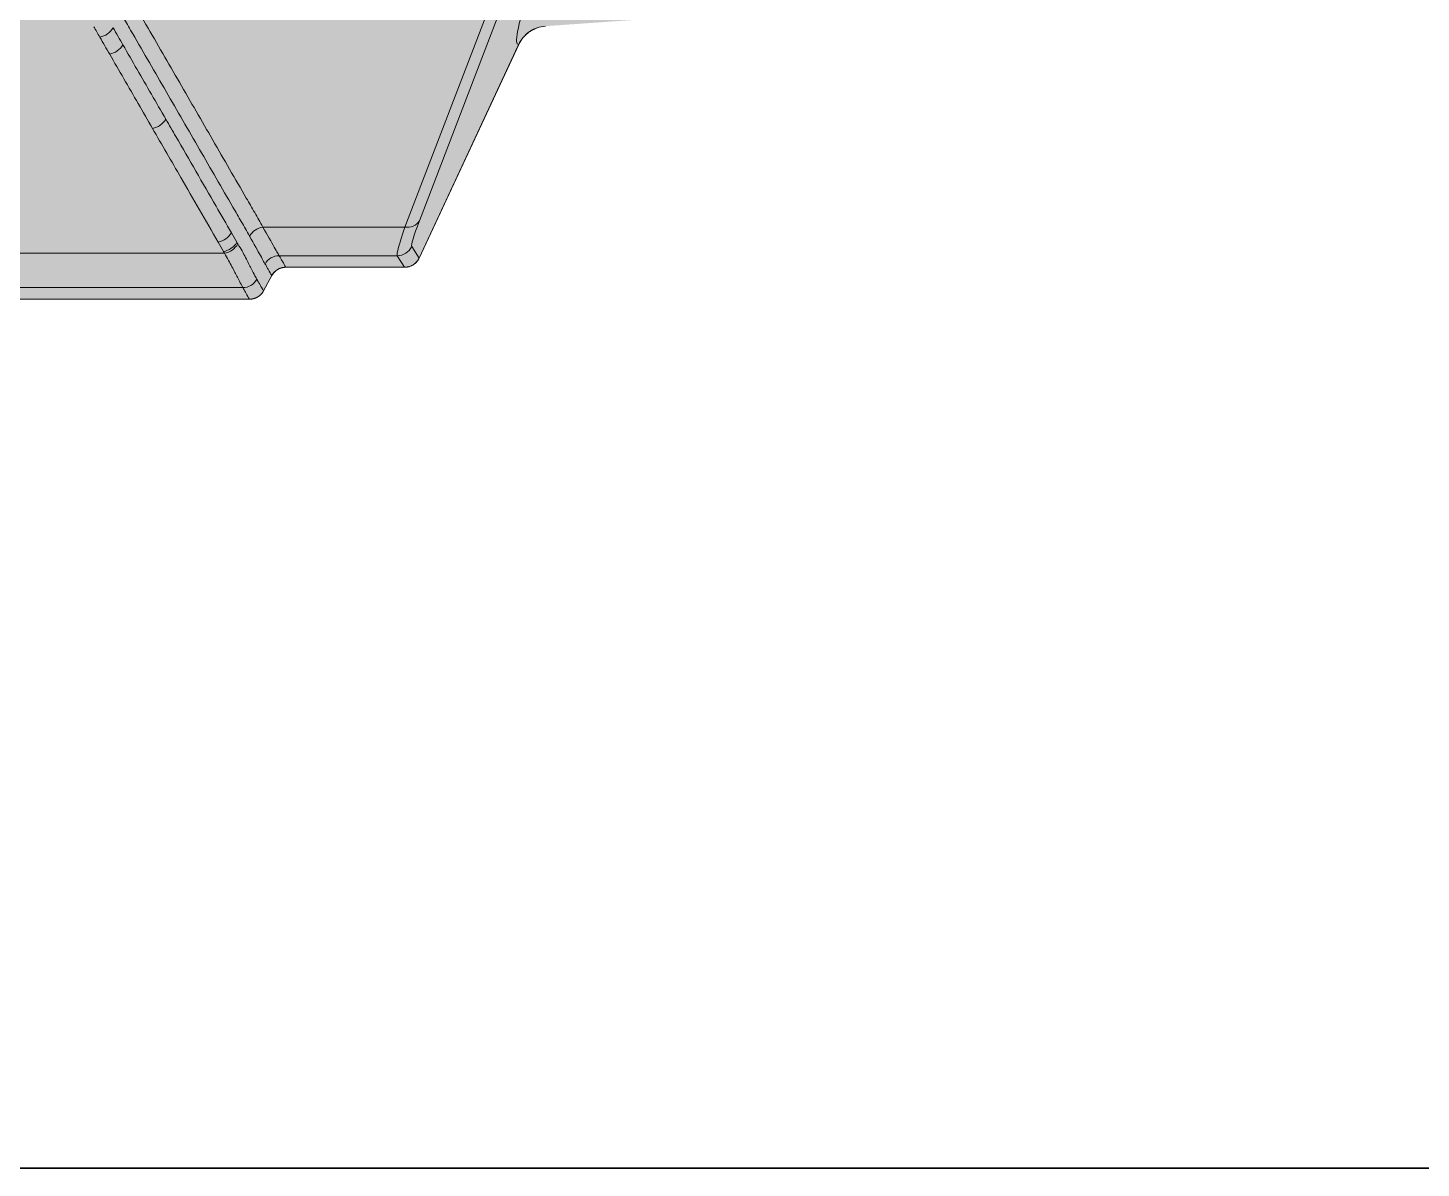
# Model space of a CAD drawing. Header units: millimetres. Extents: x 11482 to 13134, y 681 to 1782.
# Drawn here: x 12861.41 to 12871.12, y 1171.4 to 1179.35 of the extents above; entities that cross this region are included whole.
import ezdxf

# ---------------------------------------------------------------- set-up
doc = ezdxf.new("R2010")
doc.units = ezdxf.units.MM
doc.layers.add('di', color=7, linetype='Continuous')
doc.layers.add('xian', color=250, linetype='Continuous')

# ---------------------------------------------------------------- blocks, each defined once
blk = doc.blocks.new('1-2')
at = {"layer": 'di', "lineweight": 0, "true_color": 0xffffff}
h = blk.add_hatch(color=7, dxfattribs=at)
h.dxf.hatch_style = 1
h.paths.add_polyline_path([(2995.795, 1630.523), (2995.725, 1630.532), (2995.646, 1630.553), (2995.581, 1630.58), (2995.531, 1630.607), (2995.483, 1630.64), (2995.454, 1630.663), (2995.424, 1630.691), (2995.389, 1630.729), (2995.359, 1630.767), (2995.329, 1630.811), (2995.304, 1630.861), (2993.477, 1634.784), (2993.452, 1634.824), (2993.437, 1634.844), (2993.423, 1634.859), (2993.41, 1634.872), (2993.4, 1634.882), (2993.379, 1634.898), (2993.351, 1634.915), (2993.337, 1634.923), (2993.316, 1634.932), (2993.302, 1634.937), (2993.28, 1634.943), (2993.258, 1634.948), (2993.239, 1634.95), (2993.22, 1634.951), (2993.21, 1634.951), (2990.998, 1634.951), (2991.009, 1634.951), (2990.973, 1634.956), (2990.938, 1634.965), (2990.9, 1634.981), (2990.867, 1635), (2990.839, 1635.021), (2990.812, 1635.047), (2990.786, 1635.079), (2990.772, 1635.105), (2990.62, 1635.385), (2990.604, 1635.411), (2990.597, 1635.421), (2990.591, 1635.429), (2990.585, 1635.435), (2990.577, 1635.445), (2990.566, 1635.456), (2990.556, 1635.466), (2990.545, 1635.475), (2990.536, 1635.481), (2990.523, 1635.49), (2990.513, 1635.497), (2990.493, 1635.508), (2990.485, 1635.512), (2990.469, 1635.518), (2990.46, 1635.522), (2990.447, 1635.526), (2990.438, 1635.528), (2990.426, 1635.531), (2990.417, 1635.533), (2990.404, 1635.535), (2990.394, 1635.537), (2990.377, 1635.538), (2990.362, 1635.538), (2983.24, 1635.538), (2983.232, 1635.538), (2983.218, 1635.538), (2983.204, 1635.536), (2983.189, 1635.534), (2983.17, 1635.53), (2983.155, 1635.526), (2983.143, 1635.522), (2983.128, 1635.516), (2983.111, 1635.508), (2983.097, 1635.501), (2983.083, 1635.492), (2983.07, 1635.483), (2983.053, 1635.47), (2983.039, 1635.458), (2983.024, 1635.443), (2983.013, 1635.43), (2983.004, 1635.418), (2982.988, 1635.395), (2982.985, 1635.39), (2982.975, 1635.373), (2982.951, 1635.342), (2982.924, 1635.316), (2982.894, 1635.293), (2982.86, 1635.274), (2982.824, 1635.259), (2982.789, 1635.25), (2982.753, 1635.245), (2982.732, 1635.245), (2976.428, 1635.245), (2976.411, 1635.244), (2976.407, 1635.244), (2976.401, 1635.244), (2976.395, 1635.243), (2976.389, 1635.242), (2976.383, 1635.241), (2976.376, 1635.24), (2976.367, 1635.238), (2976.359, 1635.237), (2976.352, 1635.235), (2976.346, 1635.233), (2976.338, 1635.231), (2976.331, 1635.228), (2976.323, 1635.225), (2976.317, 1635.223), (2976.312, 1635.221), (2976.306, 1635.218), (2976.299, 1635.215), (2976.294, 1635.212), (2976.288, 1635.209), (2976.282, 1635.205), (2975.47, 1634.736), (2975.463, 1634.732), (2975.455, 1634.727), (2975.445, 1634.72), (2975.436, 1634.714), (2975.428, 1634.707), (2975.421, 1634.701), (2975.41, 1634.691), (2975.398, 1634.679), (2975.385, 1634.663), (2975.371, 1634.643), (2975.173, 1634.3), (2975.162, 1634.282), (2975.153, 1634.266), (2975.143, 1634.249), (2975.132, 1634.23), (2975.122, 1634.213), (2975.11, 1634.192), (2975.095, 1634.166), (2975.082, 1634.144), (2975.063, 1634.11), (2975.037, 1634.071), (2975.011, 1634.039), (2974.982, 1634.005), (2974.948, 1633.971), (2974.916, 1633.942), (2974.88, 1633.913), (2974.844, 1633.889), (2974.808, 1633.867), (2974.773, 1633.849), (2974.736, 1633.832), (2974.698, 1633.817), (2974.657, 1633.804), (2974.616, 1633.794), (2974.577, 1633.786), (2974.539, 1633.781), (2974.496, 1633.778), (2974.463, 1633.777), (2959.549, 1633.777), (2959.497, 1633.781), (2959.454, 1633.787), (2959.409, 1633.796), (2959.389, 1633.801), (2959.363, 1633.809), (2959.321, 1633.824), (2959.278, 1633.842), (2959.226, 1633.867), (2959.204, 1633.881), (2959.179, 1633.897), (2959.146, 1633.921), (2959.112, 1633.948), (2959.081, 1633.976), (2959.053, 1634.005), (2959.023, 1634.039), (2958.993, 1634.079), (2958.972, 1634.112), (2958.807, 1634.396), (2958.727, 1634.535), (2958.715, 1634.555), (2958.702, 1634.578), (2958.693, 1634.594), (2958.683, 1634.612), (2958.672, 1634.63), (2958.666, 1634.64), (2958.66, 1634.649), (2958.653, 1634.659), (2958.647, 1634.666), (2958.639, 1634.676), (2958.631, 1634.684), (2958.624, 1634.692), (2958.615, 1634.7), (2958.603, 1634.71), (2958.592, 1634.719), (2958.583, 1634.725), (2958.565, 1634.736), (2957.753, 1635.205), (2957.75, 1635.208), (2957.745, 1635.21), (2957.74, 1635.213), (2957.734, 1635.216), (2957.73, 1635.218), (2957.726, 1635.22), (2957.72, 1635.222), (2957.715, 1635.224), (2957.709, 1635.226), (2957.702, 1635.229), (2957.695, 1635.231), (2957.689, 1635.233), (2957.685, 1635.234), (2957.679, 1635.236), (2957.673, 1635.237), (2957.666, 1635.239), (2957.658, 1635.24), (2957.648, 1635.242), (2957.64, 1635.243), (2957.633, 1635.244), (2957.625, 1635.244), (2957.616, 1635.245), (2957.607, 1635.245), (2951.296, 1635.244), (2951.26, 1635.248), (2951.225, 1635.255), (2951.19, 1635.267), (2951.156, 1635.284), (2951.123, 1635.306), (2951.094, 1635.332), (2951.072, 1635.356), (2951.052, 1635.386), (2951.041, 1635.404), (2951.032, 1635.417), (2951.024, 1635.428), (2951.011, 1635.443), (2950.999, 1635.456), (2950.986, 1635.467), (2950.975, 1635.476), (2950.965, 1635.484), (2950.952, 1635.492), (2950.941, 1635.499), (2950.927, 1635.507), (2950.916, 1635.512), (2950.907, 1635.516), (2950.895, 1635.521), (2950.883, 1635.525), (2950.873, 1635.528), (2950.856, 1635.532), (2950.845, 1635.534), (2950.835, 1635.536), (2950.822, 1635.537), (2950.808, 1635.538), (2950.795, 1635.538), (2943.673, 1635.538), (2943.664, 1635.538), (2943.66, 1635.538), (2943.655, 1635.538), (2943.651, 1635.538), (2943.647, 1635.537), (2943.642, 1635.537), (2943.638, 1635.536), (2943.634, 1635.536), (2943.629, 1635.535), (2943.625, 1635.534), (2943.621, 1635.534), (2943.617, 1635.533), (2943.612, 1635.532), (2943.608, 1635.531), (2943.604, 1635.53), (2943.6, 1635.529), (2943.597, 1635.528), (2943.593, 1635.527), (2943.59, 1635.526), (2943.585, 1635.525), (2943.581, 1635.524), (2943.575, 1635.522), (2943.571, 1635.52), (2943.566, 1635.518), (2943.561, 1635.516), (2943.558, 1635.515), (2943.555, 1635.514), (2943.552, 1635.512), (2943.549, 1635.511), (2943.546, 1635.51), (2943.543, 1635.508), (2943.54, 1635.506), (2943.536, 1635.505), (2943.533, 1635.503), (2943.53, 1635.501), (2943.526, 1635.499), (2943.523, 1635.498), (2943.52, 1635.495), (2943.516, 1635.493), (2943.513, 1635.491), (2943.51, 1635.489), (2943.507, 1635.487), (2943.504, 1635.485), (2943.5, 1635.482), (2943.497, 1635.48), (2943.494, 1635.477), (2943.49, 1635.474), (2943.487, 1635.472), (2943.484, 1635.47), (2943.481, 1635.467), (2943.478, 1635.465), (2943.475, 1635.462), (2943.471, 1635.458), (2943.467, 1635.454), (2943.465, 1635.452), (2943.463, 1635.45), (2943.461, 1635.448), (2943.458, 1635.445), (2943.455, 1635.442), (2943.453, 1635.439), (2943.452, 1635.438), (2943.45, 1635.436), (2943.448, 1635.433), (2943.445, 1635.43), (2943.443, 1635.427), (2943.441, 1635.425), (2943.439, 1635.422), (2943.437, 1635.419), (2943.435, 1635.416), (2943.433, 1635.414), (2943.431, 1635.412), (2943.43, 1635.409), (2943.428, 1635.406), (2943.427, 1635.404), (2943.425, 1635.402), (2943.424, 1635.401), (2943.423, 1635.399), (2943.422, 1635.397), (2943.421, 1635.396), (2943.42, 1635.394), (2943.419, 1635.392), (2943.418, 1635.39), (2943.417, 1635.388), (2943.416, 1635.386), (2943.415, 1635.385), (2943.253, 1635.086), (2943.226, 1635.05), (2943.199, 1635.023), (2943.163, 1634.996), (2943.143, 1634.986), (2943.124, 1634.976), (2943.091, 1634.964), (2943.058, 1634.956), (2943.024, 1634.951), (2943.006, 1634.951), (2940.825, 1634.951), (2940.805, 1634.951), (2940.798, 1634.95), (2940.791, 1634.949), (2940.784, 1634.949), (2940.778, 1634.948), (2940.77, 1634.946), (2940.76, 1634.944), (2940.751, 1634.942), (2940.744, 1634.94), (2940.736, 1634.937), (2940.725, 1634.934), (2940.715, 1634.93), (2940.706, 1634.926), (2940.699, 1634.923), (2940.692, 1634.919), (2940.683, 1634.915), (2940.677, 1634.911), (2940.668, 1634.906), (2940.66, 1634.9), (2940.652, 1634.895), (2940.644, 1634.889), (2940.638, 1634.884), (2940.632, 1634.879), (2940.627, 1634.874), (2940.621, 1634.869), (2940.616, 1634.864), (2940.61, 1634.858), (2940.604, 1634.851), (2940.599, 1634.845), (2940.595, 1634.839), (2940.589, 1634.832), (2940.584, 1634.824), (2940.579, 1634.817), (2940.571, 1634.805), (2940.566, 1634.794), (2940.56, 1634.782), (2938.746, 1630.893), (2938.736, 1630.871), (2938.722, 1630.841), (2938.7, 1630.802), (2938.677, 1630.768), (2938.652, 1630.736), (2938.625, 1630.705), (2938.597, 1630.677), (2938.569, 1630.653), (2938.537, 1630.629), (2938.502, 1630.606), (2938.467, 1630.586), (2938.428, 1630.569), (2938.39, 1630.554), (2938.354, 1630.543), (2938.315, 1630.533), (2938.278, 1630.527), (2938.248, 1630.524), (2928.965, 1629.875), (2928.964, 1629.875), (2928.961, 1629.874), (2928.957, 1629.873), (2928.953, 1629.872), (2928.95, 1629.87), (2928.947, 1629.869), (2928.943, 1629.867), (2928.94, 1629.865), (2928.937, 1629.863), (2928.935, 1629.861), (2928.933, 1629.859), (2928.93, 1629.857), (2928.927, 1629.853), (2928.925, 1629.851), (2928.923, 1629.848), (2928.922, 1629.845), (2928.92, 1629.842), (2928.918, 1629.836), (2928.917, 1629.833), (2928.916, 1629.83), (2928.915, 1629.826), (2928.915, 1629.822), (2928.914, 1629.817), (2928.914, 1629.236), (2927.742, 1629.236), (2927.742, 1629.729), (2927.742, 1629.73), (2927.742, 1629.732), (2927.741, 1629.734), (2927.741, 1629.737), (2927.741, 1629.739), (2927.74, 1629.741), (2927.74, 1629.743), (2927.739, 1629.744), (2927.739, 1629.745), (2927.738, 1629.747), (2927.737, 1629.749), (2927.737, 1629.751), (2927.735, 1629.754), (2927.734, 1629.755), (2927.734, 1629.757), (2927.733, 1629.758), (2927.732, 1629.76), (2927.73, 1629.762), (2927.729, 1629.764), (2927.727, 1629.765), (2927.726, 1629.766), (2927.725, 1629.768), (2927.724, 1629.769), (2927.722, 1629.77), (2927.721, 1629.771), (2927.72, 1629.772), (2927.719, 1629.773), (2927.717, 1629.775), (2927.715, 1629.775), (2927.714, 1629.777), (2927.712, 1629.777), (2927.711, 1629.778), (2927.71, 1629.779), (2927.708, 1629.78), (2927.707, 1629.78), (2927.706, 1629.78), (2927.705, 1629.781), (2927.703, 1629.782), (2927.702, 1629.782), (2927.7, 1629.783), (2927.698, 1629.783), (2927.696, 1629.784), (2927.694, 1629.784), (2927.692, 1629.784), (2927.69, 1629.785), (2927.688, 1629.785), (2927.685, 1629.785), (2927.683, 1629.785), (2927.679, 1629.785), (2924.225, 1629.543), (2924.225, 1609.877), (2927.679, 1609.635), (2927.688, 1609.635), (2927.695, 1609.636), (2927.7, 1609.638), (2927.707, 1609.64), (2927.714, 1609.644), (2927.719, 1609.647), (2927.725, 1609.652), (2927.729, 1609.657), (2927.733, 1609.662), (2927.736, 1609.667), (2927.739, 1609.674), (2927.74, 1609.68), (2927.742, 1609.688), (2927.742, 1609.694), (2927.742, 1610.184), (2928.914, 1610.184), (2928.914, 1609.604), (2928.968, 1609.546), (2929.034, 1609.535), (2929.066, 1609.528), (2929.126, 1609.509), (2929.186, 1609.482), (2929.249, 1609.443), (2929.301, 1609.403), (2929.35, 1609.354), (2929.379, 1609.319), (2929.407, 1609.28), (2929.436, 1609.228), (2929.458, 1609.181), (2929.473, 1609.138), (2929.484, 1609.099), (2929.492, 1609.059), (2929.498, 1609.015), (2929.503, 1608.997), (2929.83, 1608.294), (2928.768, 1607.799), (2928.505, 1608.362), (2928.423, 1608.388), (2925.402, 1606.674), (2929.31, 1598.294), (2932.453, 1599.755), (2932.459, 1599.758), (2932.462, 1599.76), (2932.465, 1599.762), (2932.468, 1599.765), (2932.471, 1599.767), (2932.474, 1599.771), (2932.477, 1599.775), (2932.479, 1599.777), (2932.48, 1599.78), (2932.482, 1599.784), (2932.484, 1599.787), (2932.485, 1599.79), (2932.486, 1599.794), (2932.486, 1599.797), (2932.487, 1599.801), (2932.487, 1599.804), (2932.488, 1599.808), (2932.487, 1599.813), (2932.487, 1599.816), (2932.487, 1599.819), (2932.486, 1599.823), (2932.485, 1599.826), (2932.484, 1599.828), (2932.483, 1599.831), (2932.482, 1599.833), (2932.335, 1600.148), (2933.398, 1600.644), (2933.51, 1600.402), (2933.521, 1600.379), (2933.534, 1600.352), (2933.542, 1600.334), (2933.558, 1600.3), (2933.558, 1600.299), (2933.56, 1600.297), (2933.563, 1600.292), (2933.567, 1600.287), (2933.573, 1600.28), (2933.578, 1600.277), (2933.583, 1600.273), (2933.589, 1600.271), (2933.595, 1600.269), (2933.601, 1600.267), (2933.606, 1600.267), (2933.613, 1600.267), (2933.617, 1600.267), (2933.621, 1600.268), (2933.625, 1600.268), (2933.629, 1600.269), (2933.634, 1600.271), (2933.848, 1600.362), (2934.525, 1600.642), (2935.19, 1600.906), (2935.851, 1601.155), (2936.686, 1601.446), (2937.481, 1601.695), (2938.08, 1601.859), (2938.818, 1602.028), (2938.939, 1602.052), (2939.054, 1602.073), (2939.186, 1602.096), (2939.364, 1602.124), (2939.512, 1602.144), (2939.65, 1602.162), (2939.776, 1602.176), (2939.898, 1602.187), (2940.025, 1602.197), (2940.108, 1602.202), (2940.201, 1602.207), (2940.232, 1602.207), (2940.268, 1602.208), (2940.302, 1602.202), (2940.335, 1602.197), (2940.376, 1602.188), (2940.409, 1602.178), (2940.444, 1602.165), (2940.5, 1602.14), (2940.55, 1602.11), (2940.583, 1602.086), (2940.619, 1602.056), (2940.647, 1602.029), (2940.684, 1601.988), (2940.757, 1601.869), (2940.833, 1601.706), (2940.841, 1601.691), (2940.848, 1601.678), (2940.858, 1601.663), (2940.865, 1601.653), (2940.876, 1601.64), (2940.883, 1601.632), (2940.895, 1601.62), (2940.906, 1601.609), (2940.917, 1601.6), (2940.927, 1601.593), (2940.937, 1601.586), (2940.954, 1601.575), (2940.967, 1601.569), (2940.979, 1601.563), (2940.991, 1601.558), (2941.005, 1601.553), (2941.016, 1601.549), (2941.036, 1601.544), (2941.049, 1601.541), (2941.07, 1601.538), (2941.1, 1601.539), (2946.987, 1601.539), (2947.021, 1601.539), (2947.044, 1601.543), (2947.067, 1601.548), (2947.093, 1601.557), (2947.116, 1601.567), (2947.135, 1601.577), (2947.159, 1601.593), (2947.177, 1601.607), (2947.199, 1601.628), (2947.217, 1601.649), (2947.229, 1601.665), (2947.239, 1601.681), (2947.25, 1601.701), (2947.257, 1601.716), (2947.353, 1601.946), (2947.379, 1601.993), (2947.408, 1602.031), (2947.447, 1602.066), (2947.492, 1602.094), (2947.536, 1602.112), (2947.58, 1602.121), (2947.623, 1602.124), (2948.888, 1602.124), (2948.945, 1602.12), (2948.99, 1602.106), (2949.042, 1602.08), (2949.081, 1602.052), (2949.117, 1602.014), (2949.136, 1601.988), (2949.334, 1601.674), (2949.353, 1601.647), (2949.368, 1601.629), (2949.387, 1601.611), (2949.405, 1601.597), (2949.433, 1601.578), (2949.456, 1601.563), (2949.501, 1601.548), (2949.524, 1601.543), (2949.548, 1601.539), (2949.582, 1601.537), (2958.394, 1601.539), (2958.423, 1601.543), (2958.461, 1601.554), (2958.484, 1601.563), (2958.507, 1601.575), (2958.52, 1601.582), (2958.82, 1601.774), (2958.833, 1601.785), (2958.853, 1601.804), (2958.869, 1601.824), (2958.884, 1601.844), (2958.896, 1601.864), (2958.904, 1601.879), (2959.338, 1602.796), (2959.368, 1602.854), (2959.391, 1602.892), (2959.416, 1602.929), (2959.444, 1602.966), (2959.475, 1603.003), (2959.51, 1603.041), (2959.545, 1603.073), (2959.582, 1603.105), (2959.625, 1603.138), (2959.667, 1603.165), (2959.705, 1603.188), (2959.748, 1603.21), (2959.798, 1603.233), (2959.848, 1603.251), (2959.901, 1603.267), (2959.955, 1603.28), (2960, 1603.288), (2960.058, 1603.296), (2960.132, 1603.298), (2973.909, 1603.298), (2973.97, 1603.295), (2974.031, 1603.288), (2974.094, 1603.275), (2974.128, 1603.266), (2974.162, 1603.256), (2974.209, 1603.24), (2974.258, 1603.219), (2974.302, 1603.197), (2974.348, 1603.171), (2974.399, 1603.137), (2974.435, 1603.11), (2974.466, 1603.085), (2974.494, 1603.06), (2974.521, 1603.034), (2974.545, 1603.008), (2974.574, 1602.974), (2974.597, 1602.944), (2974.628, 1602.901), (2974.656, 1602.854), (2974.686, 1602.796), (2975.12, 1601.879), (2975.128, 1601.863), (2975.144, 1601.838), (2975.158, 1601.82), (2975.174, 1601.801), (2975.196, 1601.781), (2975.212, 1601.768), (2975.229, 1601.757), (2975.52, 1601.573), (2975.541, 1601.563), (2975.563, 1601.554), (2975.579, 1601.549), (2975.6, 1601.543), (2975.627, 1601.539), (2975.644, 1601.538), (2975.661, 1601.537), (2984.441, 1601.537), (2984.465, 1601.538), (2984.474, 1601.539), (2984.487, 1601.541), (2984.494, 1601.542), (2984.502, 1601.543), (2984.508, 1601.545), (2984.515, 1601.546), (2984.522, 1601.549), (2984.531, 1601.551), (2984.542, 1601.555), (2984.549, 1601.557), (2984.556, 1601.56), (2984.564, 1601.564), (2984.581, 1601.573), (2984.593, 1601.579), (2984.604, 1601.587), (2984.618, 1601.596), (2984.631, 1601.606), (2984.639, 1601.613), (2984.646, 1601.62), (2984.655, 1601.629), (2984.664, 1601.64), (2984.674, 1601.652), (2984.689, 1601.674), (2984.887, 1601.988), (2984.922, 1602.033), (2984.954, 1602.063), (2984.99, 1602.086), (2985.022, 1602.102), (2985.058, 1602.115), (2985.098, 1602.122), (2985.134, 1602.124), (2986.413, 1602.127), (2986.442, 1602.123), (2986.467, 1602.119), (2986.511, 1602.108), (2986.553, 1602.089), (2986.592, 1602.063), (2986.63, 1602.028), (2986.656, 1601.993), (2986.676, 1601.958), (2986.778, 1601.716), (2986.798, 1601.677), (2986.822, 1601.644), (2986.851, 1601.613), (2986.875, 1601.594), (2986.908, 1601.573), (2986.93, 1601.562), (2986.963, 1601.55), (2986.994, 1601.542), (2987.025, 1601.538), (2987.048, 1601.537), (2992.936, 1601.537), (2992.959, 1601.538), (2992.97, 1601.539), (2992.983, 1601.541), (2992.998, 1601.544), (2993.013, 1601.547), (2993.028, 1601.552), (2993.04, 1601.556), (2993.058, 1601.563), (2993.07, 1601.569), (2993.082, 1601.576), (2993.093, 1601.583), (2993.103, 1601.589), (2993.113, 1601.597), (2993.122, 1601.603), (2993.128, 1601.608), (2993.138, 1601.618), (2993.143, 1601.622), (2993.15, 1601.63), (2993.156, 1601.637), (2993.161, 1601.643), (2993.167, 1601.65), (2993.177, 1601.663), (2993.183, 1601.672), (2993.188, 1601.681), (2993.194, 1601.69), (2993.198, 1601.699), (2993.202, 1601.706), (2993.263, 1601.838), (2993.284, 1601.883), (2993.305, 1601.921), (2993.325, 1601.951), (2993.355, 1601.992), (2993.368, 1602.003), (2993.386, 1602.028), (2993.417, 1602.058), (2993.447, 1602.083), (2993.476, 1602.104), (2993.505, 1602.123), (2993.535, 1602.139), (2993.576, 1602.159), (2993.622, 1602.177), (2993.669, 1602.191), (2993.711, 1602.199), (2993.749, 1602.204), (2993.786, 1602.207), (2993.822, 1602.208), (2993.923, 1602.203), (2994.29, 1602.172), (2994.636, 1602.129), (2994.996, 1602.07), (2995.525, 1601.963), (2996.112, 1601.818), (2996.74, 1601.639), (2997.484, 1601.401), (2998.588, 1601.005), (2999.207, 1600.764), (3000.423, 1600.267), (3000.428, 1600.267), (3000.441, 1600.269), (3000.453, 1600.274), (3000.462, 1600.28), (3000.469, 1600.287), (3000.474, 1600.294), (3000.477, 1600.3), (3000.637, 1600.644), (3001.7, 1600.148), (3001.548, 1599.823), (3001.548, 1599.803), (3001.55, 1599.79), (3001.557, 1599.776), (3001.563, 1599.769), (3001.581, 1599.755), (3004.725, 1598.294), (3008.633, 1606.674), (3005.612, 1608.388), (3005.53, 1608.362), (3005.267, 1607.799), (3004.205, 1608.294), (3004.518, 1608.966), (3004.537, 1609.015), (3004.543, 1609.059), (3004.552, 1609.1), (3004.564, 1609.144), (3004.581, 1609.189), (3004.6, 1609.23), (3004.626, 1609.276), (3004.65, 1609.31), (3004.68, 1609.348), (3004.716, 1609.386), (3004.757, 1609.421), (3004.797, 1609.45), (3004.842, 1609.477), (3004.882, 1609.497), (3004.933, 1609.517), (3004.982, 1609.531), (3005.029, 1609.541), (3005.068, 1609.545), (3005.121, 1609.604), (3005.121, 1610.184), (3006.293, 1610.184), (3006.293, 1609.687), (3006.294, 1609.682), (3006.298, 1609.67), (3006.303, 1609.661), (3006.312, 1609.651), (3006.328, 1609.64), (3006.356, 1609.635), (3009.81, 1609.877), (3009.81, 1629.543), (3006.356, 1629.784), (3006.342, 1629.784), (3006.325, 1629.779), (3006.314, 1629.771), (3006.304, 1629.761), (3006.297, 1629.748), (3006.294, 1629.737), (3006.293, 1629.726), (3006.293, 1629.236), (3005.121, 1629.236), (3005.12, 1629.824), (3005.119, 1629.829), (3005.117, 1629.838), (3005.114, 1629.844), (3005.109, 1629.851), (3005.101, 1629.86), (3005.09, 1629.868), (3005.08, 1629.872), (3005.066, 1629.875)])
at = {"layer": 'di', "color": 18, "lineweight": 0, "true_color": 0x000000}
for p, q in [((2943.263, 1635.104), (2943.415, 1635.385)), ((2943.415, 1635.385), (2943.416, 1635.386)), ((2943.416, 1635.386), (2943.417, 1635.388)), ((2943.417, 1635.388), (2943.418, 1635.39)), ((2943.418, 1635.39), (2943.419, 1635.392)), ((2943.419, 1635.392), (2943.42, 1635.394)), ((2943.42, 1635.394), (2943.421, 1635.396)), ((2943.421, 1635.396), (2943.422, 1635.397)), ((2943.422, 1635.397), (2943.423, 1635.399)), ((2943.423, 1635.399), (2943.424, 1635.401)), ((2943.424, 1635.401), (2943.425, 1635.402)), ((2943.425, 1635.402), (2943.427, 1635.404)), ((2943.427, 1635.404), (2943.428, 1635.406)), ((2943.428, 1635.406), (2943.43, 1635.409)), ((2943.43, 1635.409), (2943.431, 1635.412)), ((2943.431, 1635.412), (2943.433, 1635.414)), ((2943.433, 1635.414), (2943.435, 1635.416)), ((2943.435, 1635.416), (2943.437, 1635.419)), ((2943.437, 1635.419), (2943.439, 1635.422)), ((2943.439, 1635.422), (2943.441, 1635.425)), ((2943.441, 1635.425), (2943.443, 1635.427)), ((2943.443, 1635.427), (2943.445, 1635.43)), ((2943.445, 1635.43), (2943.448, 1635.433)), ((2943.448, 1635.433), (2943.45, 1635.436)), ((2943.45, 1635.436), (2943.452, 1635.438)), ((2943.452, 1635.438), (2943.453, 1635.439)), ((2943.453, 1635.439), (2943.455, 1635.442)), ((2943.455, 1635.442), (2943.458, 1635.445)), ((2943.458, 1635.445), (2943.461, 1635.448)), ((2943.461, 1635.448), (2943.463, 1635.45)), ((2943.463, 1635.45), (2943.465, 1635.452)), ((2943.465, 1635.452), (2943.467, 1635.454)), ((2943.467, 1635.454), (2943.471, 1635.458)), ((2943.471, 1635.458), (2943.475, 1635.462)), ((2943.475, 1635.462), (2943.478, 1635.465)), ((2943.478, 1635.465), (2943.481, 1635.467)), ((2943.481, 1635.467), (2943.484, 1635.47)), ((2943.484, 1635.47), (2943.487, 1635.472)), ((2943.487, 1635.472), (2943.49, 1635.474)), ((2943.49, 1635.474), (2943.494, 1635.477)), ((2943.494, 1635.477), (2943.497, 1635.48)), ((2943.497, 1635.48), (2943.5, 1635.482)), ((2943.5, 1635.482), (2943.504, 1635.485)), ((2943.504, 1635.485), (2943.507, 1635.487)), ((2943.507, 1635.487), (2943.51, 1635.489)), ((2943.51, 1635.489), (2943.513, 1635.491)), ((2943.513, 1635.491), (2943.516, 1635.493)), ((2943.516, 1635.493), (2943.52, 1635.495)), ((2943.52, 1635.495), (2943.523, 1635.498)), ((2943.523, 1635.498), (2943.526, 1635.499)), ((2943.526, 1635.499), (2943.53, 1635.501)), ((2943.53, 1635.501), (2943.533, 1635.503)), ((2943.533, 1635.503), (2943.536, 1635.505)), ((2943.536, 1635.505), (2943.54, 1635.506)), ((2943.54, 1635.506), (2943.543, 1635.508)), ((2943.543, 1635.508), (2943.546, 1635.51)), ((2943.546, 1635.51), (2943.549, 1635.511)), ((2943.549, 1635.511), (2943.552, 1635.512)), ((2943.552, 1635.512), (2943.555, 1635.514)), ((2943.555, 1635.514), (2943.558, 1635.515)), ((2943.558, 1635.515), (2943.561, 1635.516)), ((2943.561, 1635.516), (2943.566, 1635.518)), ((2943.566, 1635.518), (2943.571, 1635.52)), ((2943.571, 1635.52), (2943.575, 1635.522)), ((2943.575, 1635.522), (2943.581, 1635.524)), ((2943.581, 1635.524), (2943.585, 1635.525)), ((2943.585, 1635.525), (2943.59, 1635.526)), ((2943.59, 1635.526), (2943.593, 1635.527)), ((2943.593, 1635.527), (2943.597, 1635.528)), ((2943.597, 1635.528), (2943.6, 1635.529)), ((2943.6, 1635.529), (2943.604, 1635.53)), ((2943.604, 1635.53), (2943.608, 1635.531)), ((2943.608, 1635.531), (2943.612, 1635.532)), ((2943.612, 1635.532), (2943.617, 1635.533)), ((2943.617, 1635.533), (2943.621, 1635.534)), ((2943.621, 1635.534), (2943.625, 1635.534)), ((2943.625, 1635.534), (2943.629, 1635.535)), ((2943.629, 1635.535), (2943.634, 1635.536)), ((2943.634, 1635.536), (2943.638, 1635.536)), ((2943.638, 1635.536), (2943.642, 1635.537)), ((2943.642, 1635.537), (2943.647, 1635.537)), ((2943.647, 1635.537), (2943.651, 1635.538)), ((2943.651, 1635.538), (2943.655, 1635.538)), ((2943.655, 1635.538), (2943.66, 1635.538)), ((2943.66, 1635.538), (2943.664, 1635.538)), ((2943.664, 1635.538), (2943.668, 1635.538)), ((2943.668, 1635.538), (2943.673, 1635.538)), ((2943.673, 1635.538), (2950.795, 1635.538)), ((2943.246, 1635.076), (2943.252, 1635.085)), ((2943.252, 1635.085), (2943.263, 1635.104)), ((2940.584, 1634.824), (2940.589, 1634.832)), ((2940.589, 1634.832), (2940.595, 1634.839)), ((2940.595, 1634.839), (2940.599, 1634.845)), ((2940.599, 1634.845), (2940.604, 1634.851)), ((2940.604, 1634.851), (2940.61, 1634.858)), ((2940.61, 1634.858), (2940.616, 1634.864)), ((2940.616, 1634.864), (2940.621, 1634.869)), ((2940.621, 1634.869), (2940.627, 1634.874)), ((2940.627, 1634.874), (2940.632, 1634.879)), ((2940.632, 1634.879), (2940.638, 1634.884)), ((2940.638, 1634.884), (2940.644, 1634.889)), ((2940.644, 1634.889), (2940.652, 1634.895)), ((2940.652, 1634.895), (2940.66, 1634.9)), ((2940.66, 1634.9), (2940.668, 1634.906)), ((2940.668, 1634.906), (2940.677, 1634.911)), ((2940.677, 1634.911), (2940.683, 1634.915)), ((2940.683, 1634.915), (2940.692, 1634.919)), ((2940.692, 1634.919), (2940.699, 1634.923)), ((2940.699, 1634.923), (2940.706, 1634.926)), ((2940.706, 1634.926), (2940.715, 1634.93)), ((2940.715, 1634.93), (2940.725, 1634.934)), ((2940.725, 1634.934), (2940.736, 1634.937)), ((2940.736, 1634.937), (2940.744, 1634.94)), ((2940.744, 1634.94), (2940.751, 1634.942)), ((2940.751, 1634.942), (2940.76, 1634.944)), ((2940.76, 1634.944), (2940.77, 1634.946)), ((2940.77, 1634.946), (2940.778, 1634.948)), ((2940.778, 1634.948), (2940.784, 1634.949)), ((2940.784, 1634.949), (2940.791, 1634.949)), ((2940.791, 1634.949), (2940.798, 1634.95)), ((2940.798, 1634.95), (2940.805, 1634.951)), ((2940.805, 1634.951), (2940.825, 1634.951)), ((2940.825, 1634.951), (2943.006, 1634.951)), ((2943.006, 1634.951), (2943.008, 1634.951)), ((2943.008, 1634.951), (2943.01, 1634.951)), ((2943.01, 1634.951), (2943.012, 1634.951)), ((2943.012, 1634.951), (2943.014, 1634.951)), ((2943.014, 1634.951), (2943.016, 1634.952)), ((2943.016, 1634.952), (2943.018, 1634.952)), ((2943.018, 1634.952), (2943.02, 1634.952)), ((2943.02, 1634.952), (2943.021, 1634.952)), ((2943.021, 1634.952), (2943.023, 1634.952)), ((2943.023, 1634.952), (2943.025, 1634.952)), ((2943.025, 1634.952), (2943.027, 1634.952)), ((2943.027, 1634.952), (2943.028, 1634.952)), ((2943.028, 1634.952), (2943.03, 1634.952)), ((2943.03, 1634.952), (2943.032, 1634.953)), ((2943.032, 1634.953), (2943.034, 1634.953)), ((2943.034, 1634.953), (2943.036, 1634.953)), ((2943.036, 1634.953), (2943.038, 1634.953)), ((2943.038, 1634.953), (2943.04, 1634.953)), ((2943.04, 1634.953), (2943.043, 1634.954)), ((2943.043, 1634.954), (2943.045, 1634.954)), ((2943.045, 1634.954), (2943.046, 1634.954)), ((2943.046, 1634.954), (2943.048, 1634.954)), ((2943.048, 1634.954), (2943.05, 1634.955)), ((2943.05, 1634.955), (2943.053, 1634.955)), ((2943.053, 1634.955), (2943.056, 1634.956)), ((2943.056, 1634.956), (2943.06, 1634.956)), ((2943.06, 1634.956), (2943.063, 1634.957)), ((2943.063, 1634.957), (2943.066, 1634.958)), ((2943.066, 1634.958), (2943.069, 1634.958)), ((2943.069, 1634.958), (2943.072, 1634.959)), ((2943.072, 1634.959), (2943.074, 1634.959)), ((2943.074, 1634.959), (2943.076, 1634.96)), ((2943.076, 1634.96), (2943.079, 1634.961)), ((2943.079, 1634.961), (2943.08, 1634.961)), ((2943.08, 1634.961), (2943.083, 1634.962)), ((2943.083, 1634.962), (2943.085, 1634.962)), ((2943.085, 1634.962), (2943.088, 1634.963)), ((2943.088, 1634.963), (2943.09, 1634.964)), ((2943.09, 1634.964), (2943.092, 1634.964)), ((2943.092, 1634.964), (2943.094, 1634.965)), ((2943.094, 1634.965), (2943.096, 1634.966)), ((2943.096, 1634.966), (2943.098, 1634.966)), ((2943.098, 1634.966), (2943.101, 1634.967)), ((2943.101, 1634.967), (2943.104, 1634.968)), ((2943.104, 1634.968), (2943.106, 1634.969)), ((2943.106, 1634.969), (2943.109, 1634.97)), ((2943.109, 1634.97), (2943.111, 1634.971)), ((2943.111, 1634.971), (2943.113, 1634.972)), ((2943.113, 1634.972), (2943.115, 1634.972)), ((2943.115, 1634.972), (2943.117, 1634.973)), ((2943.117, 1634.973), (2943.121, 1634.975)), ((2943.121, 1634.975), (2943.127, 1634.977)), ((2943.127, 1634.977), (2943.134, 1634.981)), ((2943.134, 1634.981), (2943.138, 1634.983)), ((2943.138, 1634.983), (2943.143, 1634.986)), ((2943.143, 1634.986), (2943.149, 1634.988)), ((2943.149, 1634.988), (2943.154, 1634.992)), ((2943.154, 1634.992), (2943.159, 1634.994)), ((2943.159, 1634.994), (2943.164, 1634.998)), ((2943.164, 1634.998), (2943.168, 1635.001)), ((2943.168, 1635.001), (2943.18, 1635.009)), ((2943.18, 1635.009), (2943.19, 1635.016)), ((2943.19, 1635.016), (2943.197, 1635.023)), ((2943.197, 1635.023), (2943.207, 1635.032)), ((2943.207, 1635.032), (2943.215, 1635.04)), ((2943.215, 1635.04), (2943.225, 1635.049)), ((2943.225, 1635.049), (2943.234, 1635.061)), ((2943.234, 1635.061), (2943.246, 1635.076)), ((2938.746, 1630.893), (2940.56, 1634.782)), ((2940.56, 1634.782), (2940.566, 1634.794)), ((2940.566, 1634.794), (2940.571, 1634.805)), ((2940.571, 1634.805), (2940.579, 1634.817)), ((2940.579, 1634.817), (2940.584, 1634.824)), ((2938.65, 1630.733), (2938.656, 1630.74)), ((2938.656, 1630.74), (2938.662, 1630.748)), ((2938.662, 1630.748), (2938.668, 1630.756)), ((2938.668, 1630.756), (2938.674, 1630.764)), ((2938.674, 1630.764), (2938.68, 1630.772)), ((2938.68, 1630.772), (2938.684, 1630.779)), ((2938.684, 1630.779), (2938.691, 1630.789)), ((2938.691, 1630.789), (2938.698, 1630.799)), ((2938.698, 1630.799), (2938.703, 1630.808)), ((2938.703, 1630.808), (2938.708, 1630.816)), ((2938.708, 1630.816), (2938.714, 1630.826)), ((2938.714, 1630.826), (2938.718, 1630.834)), ((2938.718, 1630.834), (2938.722, 1630.842)), ((2938.722, 1630.842), (2938.727, 1630.852)), ((2938.727, 1630.852), (2938.731, 1630.861)), ((2938.731, 1630.861), (2938.736, 1630.871)), ((2938.736, 1630.871), (2938.74, 1630.881)), ((2938.74, 1630.881), (2938.746, 1630.893)), ((2938.386, 1630.553), (2938.395, 1630.556)), ((2938.395, 1630.556), (2938.402, 1630.558)), ((2938.402, 1630.558), (2938.414, 1630.563)), ((2938.414, 1630.563), (2938.425, 1630.567)), ((2938.425, 1630.567), (2938.435, 1630.572)), ((2938.435, 1630.572), (2938.444, 1630.576)), ((2938.444, 1630.576), (2938.451, 1630.579)), ((2938.451, 1630.579), (2938.46, 1630.583)), ((2938.46, 1630.583), (2938.467, 1630.587)), ((2938.467, 1630.587), (2938.473, 1630.59)), ((2938.473, 1630.59), (2938.481, 1630.594)), ((2938.481, 1630.594), (2938.488, 1630.598)), ((2938.488, 1630.598), (2938.494, 1630.602)), ((2938.494, 1630.602), (2938.501, 1630.606)), ((2938.501, 1630.606), (2938.508, 1630.61)), ((2938.508, 1630.61), (2938.515, 1630.614)), ((2938.515, 1630.614), (2938.524, 1630.62)), ((2938.524, 1630.62), (2938.531, 1630.625)), ((2938.531, 1630.625), (2938.537, 1630.629)), ((2938.537, 1630.629), (2938.544, 1630.634)), ((2938.544, 1630.634), (2938.55, 1630.639)), ((2938.55, 1630.639), (2938.559, 1630.645)), ((2938.559, 1630.645), (2938.566, 1630.651)), ((2938.566, 1630.651), (2938.572, 1630.656)), ((2938.572, 1630.656), (2938.579, 1630.661)), ((2938.579, 1630.661), (2938.586, 1630.668)), ((2938.586, 1630.668), (2938.595, 1630.675)), ((2938.595, 1630.675), (2938.6, 1630.681)), ((2938.6, 1630.681), (2938.608, 1630.688)), ((2938.608, 1630.688), (2938.614, 1630.694)), ((2938.614, 1630.694), (2938.62, 1630.7)), ((2938.62, 1630.7), (2938.626, 1630.707)), ((2938.626, 1630.707), (2938.634, 1630.715)), ((2938.634, 1630.715), (2938.642, 1630.724)), ((2938.642, 1630.724), (2938.65, 1630.733))]:
    blk.add_line(p, q, dxfattribs=at)
at = {"layer": 'xian', "color": 18, "lineweight": 0, "true_color": 0x000000}
for p, q in [((2943.415, 1635.385), (2943.263, 1635.105)), ((2943.673, 1635.538), (2950.795, 1635.538)), ((2943.796, 1635.325), (2950.918, 1635.325)), ((2940.825, 1634.951), (2940.96, 1634.739)), ((2940.825, 1634.951), (2943.006, 1634.951)), ((2943.006, 1634.951), (2943.006, 1634.951)), ((2938.731, 1630.861), (2940.56, 1634.782)), ((2940.695, 1634.57), (2940.56, 1634.782)), ((2940.96, 1634.739), (2943.129, 1634.739)), ((2951.255, 1634.693), (2944.13, 1634.693)), ((2938.922, 1629.844), (2940.553, 1634.097)), ((2940.819, 1634.213), (2939.187, 1629.961)), ((2943.427, 1634.213), (2940.819, 1634.213))]:
    blk.add_line(p, q, dxfattribs=at)
for centre, radius, start, end in [((2943.006, 1635.245), 0.294, 270.0961, 331.4605), ((2943.797, 1635.031), 0.294, 90.1402, 151.5786), ((2943.128, 1635.033), 0.294, 270.1811, 331.6851), ((2940.961, 1634.446), 0.294, 90.1076, 154.8924), ((2944.198, 1634.337), 0.363, 100.7932, 149.1052), ((2944.216, 1634.306), 0.363, 100.7911, 149.0961), ((2943.368, 1634.566), 0.358, 279.5141, 328.2206), ((2944.315, 1634.133), 0.362, 100.6862, 149.1041), ((2940.77, 1633.964), 0.254, 78.9108, 148.4698), ((2945.519, 1632.047), 0.362, 100.7512, 149.2044), ((2946.307, 1630.682), 0.362, 100.7156, 149.1793), ((2946.488, 1630.369), 0.363, 100.8625, 149.2801)]:
    blk.add_arc(centre, radius, start, end, dxfattribs=at)
for centre, major_axis, ratio, start_param, end_param in [((2940.825, 1634.658), (-0.158, 0.248), 0.998075, 5.716826, 6.849544), ((2939.724, 1631.812), (1.233, 2.93), 0.044234, 5.690925, 6.24943), ((2939.458, 1631.936), (1.233, 2.637), 0.047474, 5.694515, 6.25302), ((2933.585, 1619.823), (5.16, 11.035), 0.047449, 6.096623, 6.306766), ((2933.585, 1619.823), (5.16, 11.035), 0.047449, 5.220193, 6.096623)]:
    blk.add_ellipse(centre, major_axis=major_axis, ratio=ratio, start_param=start_param, end_param=end_param, dxfattribs=at)
for points, knots in [([(2943.415, 1635.385), (2943.44, 1635.432), (2943.478, 1635.47), (2943.567, 1635.524), (2943.62, 1635.538), (2943.673, 1635.538)], [0, 0, 0, 0, 0.5, 0.5, 1, 1, 1, 1]), ([(2943.538, 1635.171), (2943.535, 1635.176), (2943.534, 1635.181), (2943.53, 1635.191), (2943.527, 1635.195), (2943.518, 1635.206), (2943.512, 1635.215), (2943.496, 1635.241), (2943.487, 1635.26), (2943.457, 1635.315), (2943.436, 1635.349), (2943.415, 1635.385)], [0, 0, 0, 0, 0.0625, 0.0625, 0.125, 0.125, 0.25, 0.25, 0.5, 0.5, 1, 1, 1, 1]), ([(2943.006, 1634.951), (2943.059, 1634.951), (2943.111, 1634.966), (2943.2, 1635.019), (2943.238, 1635.058), (2943.263, 1635.105)], [0, 0, 0, 0, 0.5, 0.5, 1, 1, 1, 1]), ([(2943.263, 1635.104), (2943.284, 1635.069), (2943.303, 1635.033), (2943.335, 1634.981), (2943.346, 1634.965), (2943.361, 1634.938), (2943.366, 1634.928), (2943.373, 1634.909), (2943.377, 1634.901), (2943.386, 1634.894)], [0, 0, 0, 0, 0.5, 0.5, 0.75, 0.75, 0.875, 0.875, 1, 1, 1, 1]), ([(2943.886, 1634.523), (2943.86, 1634.569), (2943.833, 1634.611), (2943.785, 1634.694), (2943.764, 1634.735), (2943.704, 1634.848), (2943.67, 1634.916), (2943.614, 1635.03), (2943.591, 1635.075), (2943.563, 1635.123), (2943.555, 1635.136), (2943.544, 1635.157), (2943.541, 1635.166), (2943.538, 1635.171)], [0, 0, 0, 0, 0.125, 0.125, 0.25, 0.25, 0.5, 0.5, 0.75, 0.75, 0.875, 0.875, 1, 1, 1, 1]), ([(2943.796, 1635.325), (2943.799, 1635.32), (2943.802, 1635.313), (2943.812, 1635.292), (2943.819, 1635.279), (2943.846, 1635.231), (2943.868, 1635.188), (2943.923, 1635.079), (2943.956, 1635.015), (2944.014, 1634.905), (2944.035, 1634.866), (2944.08, 1634.783), (2944.105, 1634.74), (2944.13, 1634.693)], [0, 0, 0, 0, 0.125, 0.125, 0.25, 0.25, 0.5, 0.5, 0.75, 0.75, 0.875, 0.875, 1, 1, 1, 1]), ([(2943.129, 1634.739), (2943.12, 1634.748), (2943.117, 1634.757), (2943.108, 1634.775), (2943.103, 1634.783), (2943.088, 1634.81), (2943.077, 1634.828), (2943.046, 1634.881), (2943.026, 1634.916), (2943.006, 1634.951)], [0, 0, 0, 0, 0.125, 0.125, 0.25, 0.25, 0.5, 0.5, 1, 1, 1, 1]), ([(2943.386, 1634.894), (2943.394, 1634.888), (2943.402, 1634.871), (2943.427, 1634.817), (2943.446, 1634.781), (2943.521, 1634.65), (2943.589, 1634.531), (2943.672, 1634.378)], [0, 0, 0, 0, 0.25, 0.25, 0.5, 0.5, 1, 1, 1, 1]), ([(2943.427, 1634.213), (2943.34, 1634.366), (2943.269, 1634.489), (2943.193, 1634.625), (2943.172, 1634.661), (2943.144, 1634.715), (2943.137, 1634.732), (2943.129, 1634.739)], [0, 0, 0, 0, 0.5, 0.5, 0.75, 0.75, 1, 1, 1, 1]), ([(2943.672, 1634.378), (2943.719, 1634.29), (2943.772, 1634.201), (2943.874, 1634.025), (2943.926, 1633.936), (2944.079, 1633.671), (2944.182, 1633.494), (2944.488, 1632.963), (2944.692, 1632.609), (2945.101, 1631.901), (2945.305, 1631.547), (2945.612, 1631.016), (2945.714, 1630.839), (2945.868, 1630.574), (2945.919, 1630.485), (2946.021, 1630.308), (2946.072, 1630.219), (2946.123, 1630.131)], [0, 0, 0, 0, 0.0625, 0.0625, 0.125, 0.125, 0.25, 0.25, 0.5, 0.5, 0.75, 0.75, 0.875, 0.875, 0.9375, 0.9375, 1, 1, 1, 1]), ([(2945.024, 1632.551), (2944.778, 1632.977), (2944.532, 1633.402), (2944.287, 1633.828), (2944.192, 1633.992), (2944.098, 1634.155), (2944.004, 1634.319)], [0.001, 0.001, 0.001, 0.001, 0.005, 0.005, 0.005, 0.006537015, 0.006537015, 0.006537015, 0.006537015]), ([(2945.879, 1629.961), (2945.778, 1630.138), (2945.675, 1630.315), (2945.47, 1630.669), (2945.368, 1630.847), (2945.061, 1631.378), (2944.856, 1631.732), (2944.447, 1632.441), (2944.243, 1632.796), (2943.936, 1633.327), (2943.833, 1633.504), (2943.68, 1633.77), (2943.629, 1633.858), (2943.526, 1634.036), (2943.473, 1634.124), (2943.427, 1634.213)], [0, 0, 0, 0, 0.125, 0.125, 0.25, 0.25, 0.5, 0.5, 0.75, 0.75, 0.875, 0.875, 0.9375, 0.9375, 1, 1, 1, 1]), ([(2938.731, 1630.861), (2938.709, 1630.813), (2938.681, 1630.769), (2938.613, 1630.69), (2938.574, 1630.654), (2938.445, 1630.566), (2938.343, 1630.531), (2938.24, 1630.523)], [0, 0, 0, 0, 0.25, 0.25, 0.5, 0.5, 1, 1, 1, 1])]:
    blk.add_open_spline(points, degree=3, knots=knots, dxfattribs=at)
for points in [[(2943.673, 1635.538), (2943.693, 1635.503), (2943.714, 1635.468), (2943.734, 1635.433)], [(2943.734, 1635.433), (2943.75, 1635.404), (2943.766, 1635.375), (2943.784, 1635.346)], [(2943.784, 1635.346), (2943.788, 1635.339), (2943.79, 1635.332), (2943.796, 1635.325)], [(2944.13, 1634.693), (2944.136, 1634.683), (2944.142, 1634.673), (2944.148, 1634.662)], [(2944.148, 1634.662), (2944.181, 1634.604), (2944.214, 1634.547), (2944.247, 1634.489)], [(2943.905, 1634.492), (2943.899, 1634.503), (2943.893, 1634.513), (2943.886, 1634.523)], [(2944.004, 1634.319), (2943.971, 1634.377), (2943.938, 1634.435), (2943.905, 1634.492)], [(2944.247, 1634.489), (2944.474, 1634.094), (2944.703, 1633.699), (2944.931, 1633.304)], [(2944.931, 1633.304), (2945.105, 1633.004), (2945.278, 1632.703), (2945.452, 1632.403)], [(2945.208, 1632.232), (2945.146, 1632.338), (2945.085, 1632.445), (2945.024, 1632.551)], [(2945.452, 1632.403), (2945.627, 1632.098), (2945.803, 1631.794), (2945.979, 1631.489)], [(2945.736, 1631.319), (2945.56, 1631.623), (2945.384, 1631.928), (2945.208, 1632.232)], [(2945.996, 1630.868), (2945.909, 1631.018), (2945.822, 1631.168), (2945.736, 1631.319)], [(2945.979, 1631.489), (2946.066, 1631.339), (2946.153, 1631.189), (2946.239, 1631.038)], [(2946.239, 1631.038), (2946.299, 1630.934), (2946.359, 1630.83), (2946.42, 1630.726)], [(2946.176, 1630.555), (2946.115, 1630.659), (2946.056, 1630.763), (2945.996, 1630.868)], [(2946.42, 1630.726), (2946.457, 1630.661), (2946.495, 1630.597), (2946.531, 1630.533)]]:
    blk.add_open_spline(points, degree=3, dxfattribs=at)

msp = doc.modelspace()

# ---------------------------------------------------------------- linework, layer by layer
for points in [[(12880.3389, 1471.2539), (12880.3389, 1171.4033), (12747.8726, 1171.4033), (12747.8726, 1471.2539), (12820.9078, 1471.2539)], [(12747.8726, 1171.4033), (12880.3389, 1171.4033)]]:
    msp.add_lwpolyline(points)

# ---------------------------------------------------------------- block references
at = {"layer": 'di', "color": 18, "true_color": 0x000000, "xscale": 0.3796744834258387, "yscale": 0.3796744834258387, "zscale": 0.3796744834258387, "rotation": 180}
msp.add_blockref('1-2', (13980.5913, 1798.4342), dxfattribs=at)

doc.saveas('drawing.dxf')
